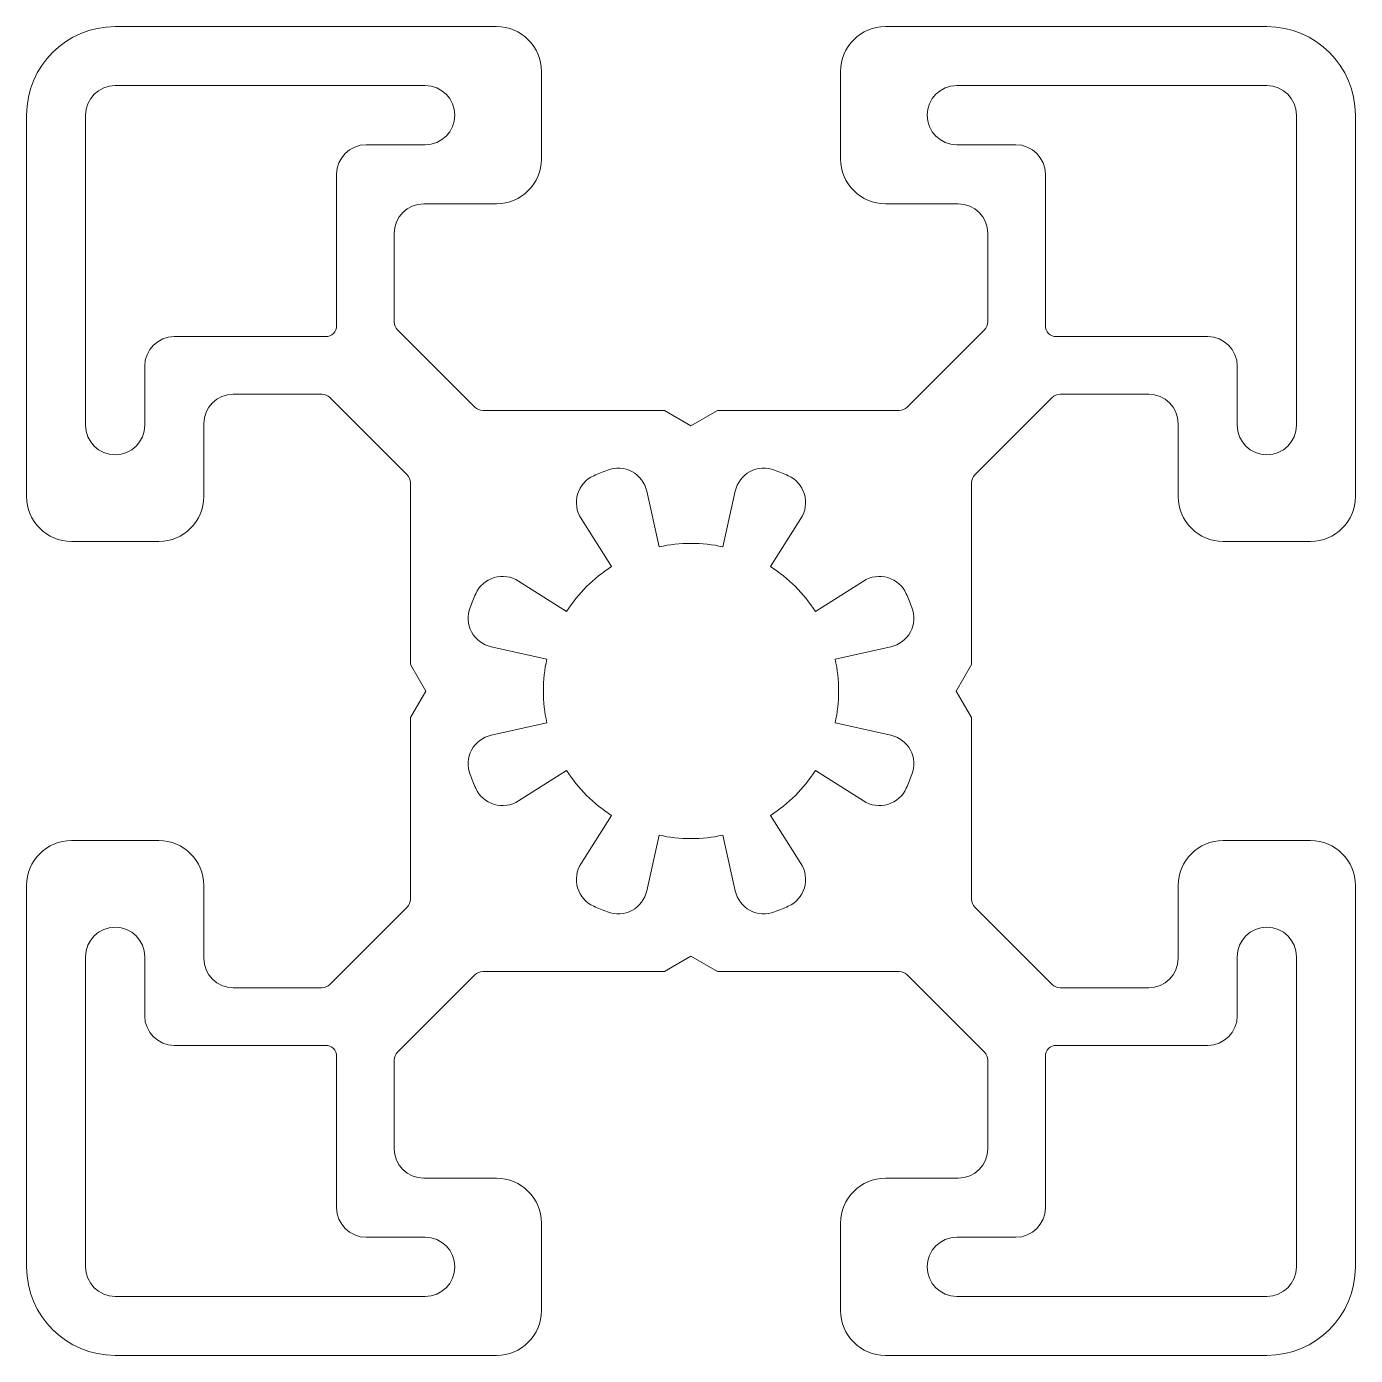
# Model space of a CAD drawing. Header units: millimetres. Extents: x -22.5 to 22.5, y -22.5 to 22.5.
import ezdxf

# ---------------------------------------------------------------- set-up
doc = ezdxf.new("R2010")
doc.units = ezdxf.units.MM

msp = doc.modelspace()

# ---------------------------------------------------------------- linework, layer by layer
at = {"color": 7, "linetype": 'Continuous', "lineweight": 15}
for p, q in [((-6.585, 22.5), (-19.5, 22.5)), ((19.5, 22.5), (6.585, 22.5)), ((-5.065, 18.02), (-5.065, 20.98)), ((5.065, 20.98), (5.065, 18.02)), ((-9, 20.5), (-19.5, 20.5)), ((19.5, 20.5), (9, 20.5)), ((-22.5, 19.5), (-22.5, 6.585)), ((-20.5, 19.5), (-20.5, 9)), ((20.5, 9), (20.5, 19.5)), ((22.5, 6.585), (22.5, 19.5)), ((-11, 18.5), (-9, 18.5)), ((9, 18.5), (11, 18.5)), ((-12, 12.38), (-12, 17.5)), ((12, 17.5), (12, 12.38)), ((-9.05, 16.5), (-6.585, 16.5)), ((6.585, 16.5), (9.05, 16.5)), ((-10.05, 12.498), (-10.05, 15.5)), ((10.05, 15.5), (10.05, 12.498)), ((-7.32, 9.611), (-9.939, 12.23)), ((9.939, 12.23), (7.32, 9.611)), ((-17.5, 12), (-12.38, 12)), ((12.38, 12), (17.5, 12)), ((-18.5, 9), (-18.5, 11)), ((18.5, 11), (18.5, 9)), ((-15.5, 10.05), (-12.498, 10.05)), ((-12.23, 9.939), (-9.611, 7.32)), ((9.611, 7.32), (12.23, 9.939)), ((12.498, 10.05), (15.5, 10.05)), ((-0.9, 9.5), (-7.052, 9.5)), ((0, 8.985), (-0.9, 9.5)), ((0.9, 9.5), (0, 8.985)), ((7.052, 9.5), (0.9, 9.5)), ((-16.5, 6.585), (-16.5, 9.05)), ((16.5, 9.05), (16.5, 6.585)), ((-9.5, 7.052), (-9.5, 0.9)), ((-1.08, 4.882), (-1.499, 6.765)), ((1.499, 6.765), (1.081, 4.882)), ((9.5, 0.9), (9.5, 7.052)), ((-3.724, 5.843), (-2.688, 4.216)), ((2.688, 4.216), (3.724, 5.843)), ((-20.98, 5.065), (-18.02, 5.065)), ((18.02, 5.065), (20.98, 5.065)), ((-4.216, 2.688), (-5.843, 3.724)), ((5.843, 3.724), (4.216, 2.688)), ((-6.765, 1.499), (-4.882, 1.081)), ((4.882, 1.08), (6.765, 1.499)), ((-9.5, 0.9), (-8.98, 0)), ((8.98, 0), (9.5, 0.9)), ((-8.98, 0), (-9.5, -0.9)), ((9.5, -0.9), (8.98, 0)), ((-9.5, -0.9), (-9.5, -7.052)), ((9.5, -7.052), (9.5, -0.9)), ((-4.882, -1.08), (-6.765, -1.499)), ((6.765, -1.499), (4.882, -1.081)), ((-5.843, -3.724), (-4.216, -2.688)), ((4.216, -2.688), (5.843, -3.724)), ((-2.688, -4.216), (-3.724, -5.843)), ((3.724, -5.843), (2.688, -4.216)), ((-1.499, -6.765), (-1.081, -4.882)), ((1.08, -4.882), (1.499, -6.765)), ((-18.02, -5.065), (-20.98, -5.065)), ((20.98, -5.065), (18.02, -5.065)), ((-22.5, -6.585), (-22.5, -19.5)), ((-16.5, -9.05), (-16.5, -6.585)), ((16.5, -6.585), (16.5, -9.05)), ((22.5, -19.5), (22.5, -6.585)), ((-9.611, -7.32), (-12.23, -9.939)), ((12.23, -9.939), (9.611, -7.32)), ((-20.5, -9), (-20.5, -19.5)), ((-18.5, -11), (-18.5, -9)), ((-0.9, -9.5), (0, -8.985)), ((0, -8.985), (0.9, -9.5)), ((18.5, -9), (18.5, -11)), ((20.5, -19.5), (20.5, -9)), ((-9.939, -12.23), (-7.32, -9.611)), ((-7.052, -9.5), (-0.9, -9.5)), ((0.9, -9.5), (7.052, -9.5)), ((7.32, -9.611), (9.939, -12.23)), ((-12.498, -10.05), (-15.5, -10.05)), ((15.5, -10.05), (12.498, -10.05)), ((-12.38, -12), (-17.5, -12)), ((17.5, -12), (12.38, -12)), ((-12, -17.5), (-12, -12.38)), ((-10.05, -15.5), (-10.05, -12.498)), ((10.05, -12.498), (10.05, -15.5)), ((12, -12.38), (12, -17.5)), ((-6.585, -16.5), (-9.05, -16.5)), ((9.05, -16.5), (6.585, -16.5)), ((-5.065, -20.98), (-5.065, -18.02)), ((5.065, -18.02), (5.065, -20.98)), ((-9, -18.5), (-11, -18.5)), ((11, -18.5), (9, -18.5)), ((-19.5, -20.5), (-9, -20.5)), ((9, -20.5), (19.5, -20.5)), ((-19.5, -22.5), (-6.585, -22.5)), ((6.585, -22.5), (19.5, -22.5))]:
    msp.add_line(p, q, dxfattribs=at)
for centre, radius, start, end in [((19.5, 19.5), 3, 360, 90), ((-19.5, 19.5), 3, 90, 180), ((-6.585, 20.98), 1.52, 0, 90), ((6.585, 20.98), 1.52, 90, 180), ((-19.5, 19.5), 1, 90, 180), ((-9, 19.5), 1, 270, 90), ((9, 19.5), 1, 90, 270), ((19.5, 19.5), 1, 0, 90), ((-11, 17.5), 1, 90, 180), ((11, 17.5), 1, 0, 90), ((-6.585, 18.02), 1.52, 270, 0), ((6.585, 18.02), 1.52, 180, 270), ((-9.05, 15.5), 1, 90, 180), ((9.05, 15.5), 1, 0, 90), ((-12.38, 12.38), 0.38, 270, 0), ((-9.67, 12.498), 0.38, 180, 225), ((9.67, 12.498), 0.38, 315, 360), ((12.38, 12.38), 0.38, 180, 270), ((-17.5, 11), 1, 90, 180), ((17.5, 11), 1, 0, 90), ((-15.5, 9.05), 1, 90, 180), ((-12.498, 9.67), 0.38, 45, 90), ((12.498, 9.67), 0.38, 90, 135), ((15.5, 9.05), 1, 360, 90), ((-7.052, 9.88), 0.38, 225, 270), ((7.052, 9.88), 0.38, 270, 315), ((-19.5, 9), 1, 180, 0), ((19.5, 9), 1, 180, 360), ((-9.88, 7.052), 0.38, 0, 45), ((-2.88, 6.38), 1, 114.2953, 212.4892), ((0, 0), 8, 110.7035, 114.2953), ((-2.475, 6.548), 1, 12.5183, 110.7035), ((2.475, 6.548), 1, 69.2953, 167.4892), ((0, 0), 8, 65.7035, 69.2953), ((2.88, 6.38), 1, 327.5183, 65.7035), ((9.88, 7.052), 0.38, 135, 180), ((-20.98, 6.585), 1.52, 180, 270), ((-18.02, 6.585), 1.52, 270, 0), ((18.02, 6.585), 1.52, 180, 270), ((20.98, 6.585), 1.52, 270, 0), ((0, 0), 5, 77.516, 102.4795), ((0, 0), 5, 122.516, 147.4795), ((0, 0), 5, 32.516, 57.4795), ((-6.38, 2.88), 1, 57.5183, 155.7035), ((6.38, 2.88), 1, 24.2953, 122.4892), ((0, 0), 8, 155.7035, 159.2953), ((0, 0), 8, 20.7035, 24.2953), ((-6.548, 2.475), 1, 159.2953, 257.4892), ((6.548, 2.475), 1, 282.5183, 20.7035), ((0, 0), 5, 167.516, 192.4795), ((0, 0), 5, 347.516, 12.4795), ((-6.548, -2.475), 1, 102.5183, 200.7035), ((6.548, -2.475), 1, 339.2953, 77.4892), ((0, 0), 5, 212.516, 237.4795), ((0, 0), 5, 302.516, 327.4795), ((0, 0), 8, 200.7035, 204.2953), ((0, 0), 8, 335.7035, 339.2953), ((-6.38, -2.88), 1, 204.2953, 302.4892), ((6.38, -2.88), 1, 237.5183, 335.7035), ((0, 0), 5, 257.516, 282.4795), ((-20.98, -6.585), 1.52, 90, 180), ((-18.02, -6.585), 1.52, 360, 90), ((18.02, -6.585), 1.52, 90, 180), ((20.98, -6.585), 1.52, 360, 90), ((-2.88, -6.38), 1, 147.5183, 245.7035), ((2.88, -6.38), 1, 294.2953, 32.4892), ((-9.88, -7.052), 0.38, 315, 360), ((-2.475, -6.548), 1, 249.2953, 347.4892), ((2.475, -6.548), 1, 192.5183, 290.7035), ((9.88, -7.052), 0.38, 180, 225), ((0, 0), 8, 245.7035, 249.2953), ((0, 0), 8, 290.7035, 294.2953), ((-19.5, -9), 1, 0, 180), ((19.5, -9), 1, 360, 180), ((-15.5, -9.05), 1, 180, 270), ((15.5, -9.05), 1, 270, 0), ((-7.052, -9.88), 0.38, 90, 135), ((7.052, -9.88), 0.38, 45, 90), ((-12.498, -9.67), 0.38, 270, 315), ((12.498, -9.67), 0.38, 225, 270), ((-17.5, -11), 1, 180, 270), ((17.5, -11), 1, 270, 0), ((-12.38, -12.38), 0.38, 0, 90), ((12.38, -12.38), 0.38, 90, 180), ((-9.67, -12.498), 0.38, 135, 180), ((9.67, -12.498), 0.38, 0, 45), ((-9.05, -15.5), 1, 180, 270), ((9.05, -15.5), 1, 270, 360), ((-6.585, -18.02), 1.52, 0, 90), ((6.585, -18.02), 1.52, 90, 180), ((-11, -17.5), 1, 180, 270), ((11, -17.5), 1, 270, 360), ((-9, -19.5), 1, 270, 90), ((9, -19.5), 1, 90, 270), ((-19.5, -19.5), 3, 180, 270), ((-19.5, -19.5), 1, 180, 270), ((19.5, -19.5), 1, 270, 0), ((19.5, -19.5), 3, 270, 0), ((-6.585, -20.98), 1.52, 270, 0), ((6.585, -20.98), 1.52, 180, 270)]:
    msp.add_arc(centre, radius, start, end, dxfattribs=at)

doc.saveas('drawing.dxf')
